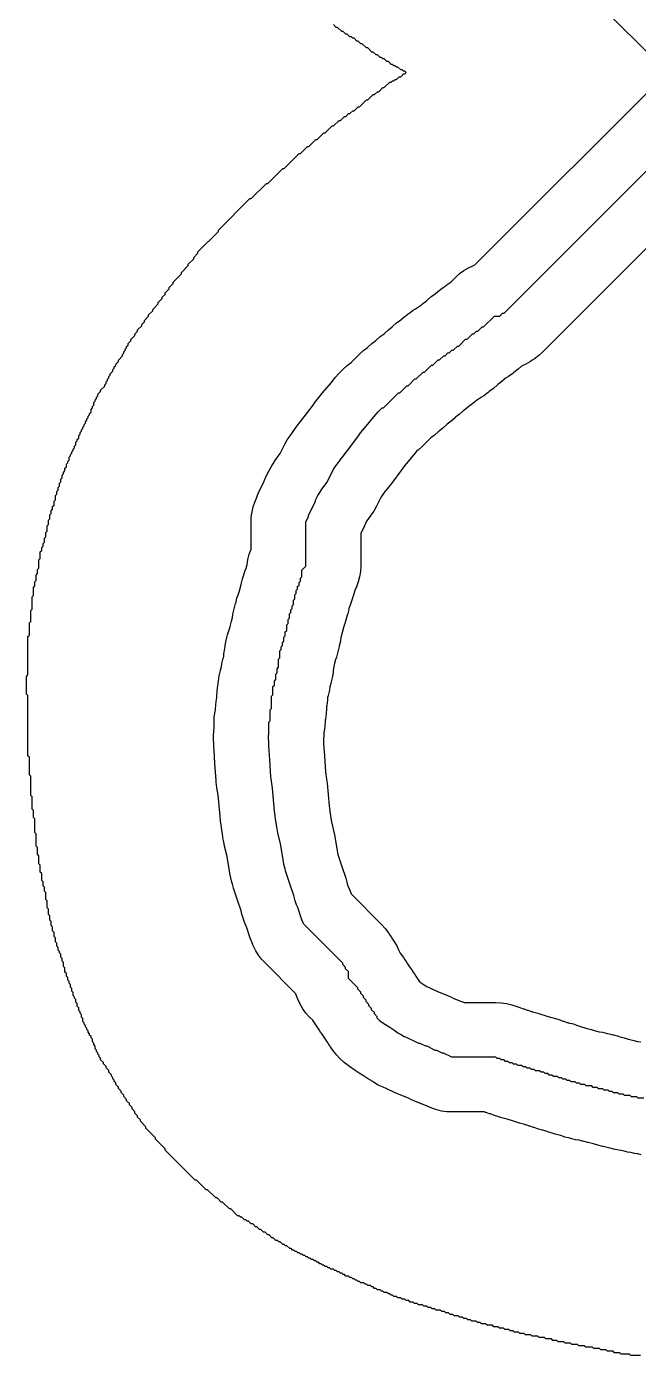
# Model space of a CAD drawing. Header units: millimetres. Extents: x 0 to 1800, y 0 to 406.
# Drawn here: x 1575.7 to 1620.3, y 41.7 to 138.8 of the extents above; entities that cross this region are included whole.
import ezdxf

# ---------------------------------------------------------------- set-up
doc = ezdxf.new("R2010")
doc.units = ezdxf.units.MM
for name, color, linetype in [('CENTERLINE', 1, 'Continuous'), ('GROOVE_8MM', 3, 'Continuous'), ('OUTLINE', 7, 'Continuous')]:
    doc.layers.add(name, color=color, linetype=linetype)

msp = doc.modelspace()

# ---------------------------------------------------------------- linework, layer by layer
at = {"layer": 'CENTERLINE'}
msp.add_lwpolyline([(1620.741, 60.485), (1620.341, 60.485), (1620.241, 60.585), (1619.841, 60.585), (1619.741, 60.685), (1619.341, 60.685), (1619.241, 60.785), (1618.941, 60.785), (1618.841, 60.885), (1618.541, 60.885), (1618.441, 60.985), (1618.241, 60.985), (1618.141, 61.085), (1617.841, 61.085), (1617.741, 61.185), (1617.441, 61.185), (1617.341, 61.285), (1617.041, 61.285), (1616.941, 61.385), (1616.541, 61.385), (1616.441, 61.485), (1616.141, 61.485), (1616.041, 61.585), (1615.841, 61.585), (1615.741, 61.685), (1615.441, 61.685), (1615.341, 61.785), (1615.141, 61.785), (1615.041, 61.885), (1614.841, 61.885), (1614.741, 61.985), (1614.541, 61.985), (1614.441, 62.085), (1614.141, 62.085), (1614.041, 62.185), (1613.841, 62.185), (1613.741, 62.285), (1613.541, 62.285), (1613.441, 62.385), (1613.241, 62.385), (1613.141, 62.485), (1612.841, 62.485), (1612.741, 62.585), (1612.541, 62.585), (1612.441, 62.685), (1612.241, 62.685), (1612.141, 62.785), (1611.941, 62.785), (1611.841, 62.885), (1611.541, 62.885), (1611.441, 62.985), (1611.241, 62.985), (1611.141, 63.085), (1610.941, 63.085), (1610.841, 63.185), (1610.641, 63.185), (1610.541, 63.285), (1610.341, 63.285), (1610.241, 63.385), (1610.041, 63.385), (1609.941, 63.485), (1606.727, 63.485), (1606.127, 63.785), (1606.027, 63.785), (1605.627, 63.985), (1605.527, 63.985), (1604.927, 64.285), (1604.827, 64.285), (1604.427, 64.485), (1604.327, 64.485), (1603.327, 64.985), (1603.243, 64.985), (1602.991, 65.153), (1602.791, 65.253), (1602.496, 65.45), (1602.196, 65.65), (1601.896, 65.85), (1601.48, 66.127), (1601.48, 66.146), (1601.28, 66.346), (1601.28, 66.446), (1601.08, 66.646), (1601.08, 66.746), (1600.88, 66.946), (1600.88, 67.046), (1600.68, 67.246), (1600.68, 67.346), (1600.48, 67.546), (1600.48, 67.646), (1600.28, 67.846), (1600.28, 67.946), (1600.08, 68.146), (1600.08, 68.246), (1599.88, 68.446), (1599.88, 68.546), (1599.18, 69.246), (1599.18, 69.746), (1598.98, 69.946), (1598.98, 70.046), (1598.78, 70.246), (1598.78, 70.346), (1595.928, 73.198), (1595.891, 73.311), (1595.791, 73.511), (1595.491, 74.411), (1595.391, 74.611), (1595.296, 74.896), (1595.196, 75.296), (1594.883, 76.233), (1594.596, 77.096), (1594.559, 77.245), (1594.478, 77.567), (1594.443, 77.779), (1594.228, 79.067), (1594.028, 79.867), (1593.976, 80.178), (1593.876, 80.878), (1593.837, 81.114), (1593.802, 81.466), (1593.65, 83.136), (1593.537, 83.814), (1593.523, 83.956), (1593.439, 85.209), (1593.367, 86.222), (1593.349, 87.032), (1593.38, 87.064), (1593.38, 87.964), (1593.48, 88.064), (1593.48, 88.864), (1593.58, 88.964), (1593.58, 89.864), (1593.68, 89.964), (1593.68, 90.564), (1593.78, 90.664), (1593.78, 90.964), (1593.88, 91.064), (1593.88, 91.464), (1593.98, 91.564), (1593.98, 91.864), (1594.08, 91.964), (1594.08, 92.564), (1594.18, 92.664), (1594.18, 93.164), (1594.28, 93.264), (1594.28, 93.464), (1594.38, 93.564), (1594.38, 93.764), (1594.48, 93.864), (1594.48, 94.164), (1594.58, 94.264), (1594.58, 94.564), (1594.68, 94.664), (1594.68, 95.064), (1594.78, 95.164), (1594.78, 95.464), (1594.88, 95.564), (1594.88, 95.864), (1594.98, 95.964), (1594.98, 96.164), (1595.08, 96.264), (1595.08, 96.464), (1595.18, 96.564), (1595.18, 96.864), (1595.28, 96.964), (1595.28, 97.264), (1595.38, 97.364), (1595.38, 97.564), (1595.48, 97.664), (1595.48, 97.864), (1595.58, 97.964), (1595.58, 98.164), (1595.68, 98.264), (1595.68, 98.464), (1595.78, 98.564), (1595.78, 99.064), (1596.08, 99.364), (1596.08, 102.578), (1596.28, 102.978), (1596.28, 103.078), (1596.78, 104.078), (1596.78, 104.178), (1596.948, 104.514), (1597.148, 104.814), (1597.18, 104.878), (1597.63, 105.478), (1598.13, 106.478), (1598.375, 106.805), (1598.575, 107.105), (1598.584, 107.117), (1598.721, 107.298), (1599.121, 107.798), (1599.875, 108.805), (1600.059, 109.08), (1600.351, 109.421), (1601.041, 110.248), (1601.345, 110.629), (1601.641, 110.924), (1601.741, 110.924), (1602.841, 112.024), (1602.941, 112.024), (1603.441, 112.524), (1603.541, 112.524), (1604.041, 113.024), (1604.141, 113.024), (1604.641, 113.524), (1604.741, 113.524), (1605.241, 114.024), (1605.341, 114.024), (1605.741, 114.424), (1605.841, 114.424), (1606.141, 114.724), (1606.241, 114.724), (1606.441, 114.924), (1606.541, 114.924), (1606.741, 115.124), (1606.841, 115.124), (1607.141, 115.424), (1607.241, 115.424), (1607.741, 115.924), (1607.841, 115.924), (1608.241, 116.324), (1608.341, 116.324), (1608.541, 116.524), (1608.641, 116.524), (1608.941, 116.824), (1609.041, 116.824), (1609.841, 117.624), (1610.241, 117.624), (1610.441, 117.824), (1610.541, 117.824), (1628.121, 135.405)], dxfattribs=at)
at = {"layer": 'GROOVE_8MM'}
for points in [[(1620.56, 56.362), (1620.307, 56.426), (1620.06, 56.462), (1619.807, 56.526), (1619.56, 56.562), (1619.307, 56.626), (1619.06, 56.662), (1618.807, 56.726), (1618.56, 56.762), (1618.18, 56.858), (1618.171, 56.861), (1618.16, 56.862), (1617.78, 56.958), (1617.771, 56.961), (1617.76, 56.962), (1617.38, 57.058), (1617.148, 57.141), (1617.08, 57.158), (1617.071, 57.161), (1617.06, 57.162), (1616.68, 57.258), (1616.671, 57.261), (1616.66, 57.262), (1616.28, 57.358), (1616.271, 57.361), (1616.26, 57.362), (1616.007, 57.426), (1615.76, 57.462), (1615.38, 57.558), (1615.371, 57.561), (1615.36, 57.562), (1614.98, 57.658), (1614.748, 57.741), (1614.68, 57.758), (1614.671, 57.761), (1614.66, 57.762), (1614.28, 57.858), (1614.048, 57.941), (1613.98, 57.958), (1613.748, 58.041), (1613.68, 58.058), (1613.448, 58.141), (1613.38, 58.158), (1613.371, 58.161), (1613.36, 58.162), (1612.98, 58.258), (1612.748, 58.341), (1612.68, 58.358), (1612.448, 58.441), (1612.38, 58.458), (1612.148, 58.541), (1612.08, 58.558), (1612.071, 58.561), (1612.06, 58.562), (1611.68, 58.658), (1611.448, 58.741), (1611.38, 58.758), (1611.148, 58.841), (1611.08, 58.858), (1610.848, 58.941), (1610.78, 58.958), (1610.771, 58.961), (1610.76, 58.962), (1610.38, 59.058), (1610.148, 59.141), (1610.08, 59.158), (1609.848, 59.241), (1609.78, 59.258), (1609.548, 59.341), (1609.48, 59.358), (1609.248, 59.441), (1609.18, 59.458), (1609.102, 59.485), (1606.727, 59.485), (1606.356, 59.503), (1605.989, 59.554), (1605.628, 59.639), (1605.277, 59.757), (1604.938, 59.908), (1604.765, 59.994), (1604.577, 60.057), (1604.279, 60.189), (1604.077, 60.257), (1603.738, 60.408), (1603.565, 60.494), (1603.377, 60.557), (1603.079, 60.689), (1602.877, 60.757), (1602.538, 60.908), (1601.928, 61.213), (1601.715, 61.289), (1601.36, 61.456), (1601.024, 61.657), (1600.958, 61.701), (1600.572, 61.925), (1600.278, 62.121), (1599.978, 62.321), (1599.678, 62.521), (1599.262, 62.799), (1598.876, 63.091), (1598.529, 63.428), (1598.329, 63.646), (1598.092, 63.931), (1597.882, 64.236), (1597.847, 64.299), (1597.755, 64.423), (1597.66, 64.581), (1597.555, 64.723), (1597.46, 64.881), (1597.355, 65.023), (1597.26, 65.181), (1597.155, 65.323), (1597.06, 65.481), (1596.955, 65.623), (1596.86, 65.781), (1596.755, 65.923), (1596.66, 66.081), (1596.58, 66.19), (1596.352, 66.417), (1596.088, 66.708), (1595.855, 67.023), (1595.653, 67.36), (1595.485, 67.715), (1595.353, 68.084), (1595.342, 68.127), (1593.1, 70.369), (1592.85, 70.643), (1592.627, 70.939), (1592.432, 71.255), (1592.267, 71.587), (1592.221, 71.705), (1592.213, 71.722), (1591.996, 72.246), (1591.767, 72.934), (1591.596, 73.346), (1591.501, 73.631), (1591.415, 73.926), (1591.352, 74.177), (1591.089, 74.968), (1590.801, 75.831), (1590.715, 76.126), (1590.678, 76.274), (1590.597, 76.597), (1590.532, 76.91), (1590.497, 77.121), (1590.309, 78.252), (1590.147, 78.897), (1590.082, 79.21), (1590.03, 79.521), (1590.016, 79.613), (1589.923, 80.267), (1589.891, 80.456), (1589.857, 80.716), (1589.821, 81.068), (1589.818, 81.104), (1589.68, 82.626), (1589.591, 83.156), (1589.557, 83.416), (1589.542, 83.558), (1589.531, 83.69), (1589.448, 84.934), (1589.377, 85.937), (1589.368, 86.133), (1589.35, 86.944), (1589.361, 87.347), (1589.38, 87.497), (1589.38, 87.964), (1589.4, 88.356), (1589.457, 88.745), (1589.48, 88.837), (1589.48, 88.864), (1589.5, 89.256), (1589.557, 89.645), (1589.58, 89.737), (1589.58, 89.864), (1589.6, 90.256), (1589.657, 90.645), (1589.691, 90.779), (1589.7, 90.956), (1589.757, 91.345), (1589.853, 91.725), (1589.856, 91.734), (1589.857, 91.745), (1589.921, 91.998), (1589.957, 92.245), (1590.053, 92.625), (1590.056, 92.634), (1590.057, 92.645), (1590.091, 92.779), (1590.1, 92.956), (1590.157, 93.345), (1590.197, 93.504), (1590.2, 93.556), (1590.257, 93.945), (1590.353, 94.325), (1590.436, 94.557), (1590.453, 94.625), (1590.536, 94.857), (1590.553, 94.925), (1590.556, 94.934), (1590.557, 94.945), (1590.653, 95.325), (1590.656, 95.334), (1590.657, 95.345), (1590.721, 95.598), (1590.757, 95.845), (1590.853, 96.225), (1590.856, 96.234), (1590.857, 96.245), (1590.953, 96.625), (1590.956, 96.634), (1590.957, 96.645), (1591.053, 97.025), (1591.136, 97.257), (1591.153, 97.325), (1591.236, 97.557), (1591.253, 97.625), (1591.256, 97.634), (1591.257, 97.645), (1591.353, 98.025), (1591.356, 98.034), (1591.357, 98.045), (1591.453, 98.425), (1591.536, 98.657), (1591.553, 98.725), (1591.636, 98.957), (1591.653, 99.025), (1591.736, 99.257), (1591.753, 99.325), (1591.8, 99.457), (1591.857, 99.845), (1591.953, 100.225), (1592.08, 100.582), (1592.08, 102.578), (1592.098, 102.949), (1592.149, 103.316), (1592.234, 103.677), (1592.352, 104.028), (1592.484, 104.326), (1592.552, 104.528), (1592.703, 104.867), (1592.989, 105.44), (1593.052, 105.628), (1593.203, 105.967), (1593.371, 106.303), (1593.62, 106.733), (1593.738, 106.91), (1593.777, 106.981), (1593.98, 107.278), (1594.214, 107.589), (1594.552, 108.266), (1594.727, 108.581), (1594.93, 108.878), (1595.109, 109.116), (1595.247, 109.324), (1595.375, 109.505), (1595.521, 109.698), (1595.597, 109.797), (1595.958, 110.248), (1596.609, 111.116), (1596.731, 111.299), (1597.022, 111.683), (1597.296, 112.003), (1597.942, 112.778), (1598.222, 113.128), (1598.517, 113.457), (1598.812, 113.753), (1599.103, 114.017), (1599.385, 114.225), (1600.012, 114.853), (1600.303, 115.117), (1600.585, 115.325), (1600.612, 115.353), (1600.903, 115.617), (1601.185, 115.825), (1601.212, 115.853), (1601.503, 116.117), (1601.785, 116.325), (1601.812, 116.353), (1602.103, 116.617), (1602.385, 116.825), (1602.412, 116.853), (1602.703, 117.117), (1603.018, 117.35), (1603.022, 117.353), (1603.203, 117.517), (1603.518, 117.75), (1603.553, 117.771), (1603.603, 117.817), (1603.918, 118.05), (1604.076, 118.145), (1604.218, 118.25), (1604.376, 118.345), (1604.518, 118.45), (1604.553, 118.471), (1604.603, 118.517), (1604.885, 118.725), (1604.912, 118.753), (1605.203, 119.017), (1605.518, 119.25), (1605.522, 119.253), (1605.703, 119.417), (1606.018, 119.65), (1606.176, 119.745), (1606.318, 119.85), (1606.353, 119.871), (1606.403, 119.917), (1606.685, 120.125), (1607.012, 120.453), (1607.303, 120.717), (1607.618, 120.95), (1607.955, 121.152), (1608.31, 121.32), (1608.418, 121.359), (1622.464, 135.405), (1611.285, 146.584)], [(1630.95, 132.577), (1613.369, 114.996), (1613.078, 114.732), (1612.763, 114.499), (1612.605, 114.404), (1612.463, 114.299), (1612.126, 114.097), (1611.821, 113.952), (1611.578, 113.732), (1611.263, 113.499), (1611.228, 113.478), (1611.178, 113.432), (1610.863, 113.199), (1610.705, 113.104), (1610.563, 112.999), (1610.559, 112.996), (1610.378, 112.832), (1610.097, 112.624), (1610.069, 112.596), (1609.778, 112.332), (1609.463, 112.099), (1609.428, 112.078), (1609.378, 112.032), (1609.063, 111.799), (1608.905, 111.704), (1608.763, 111.599), (1608.605, 111.504), (1608.463, 111.399), (1608.428, 111.378), (1608.378, 111.332), (1608.063, 111.099), (1608.059, 111.096), (1607.878, 110.932), (1607.597, 110.724), (1607.569, 110.696), (1607.278, 110.432), (1606.997, 110.224), (1606.969, 110.196), (1606.678, 109.932), (1606.397, 109.724), (1606.369, 109.696), (1606.078, 109.432), (1605.797, 109.224), (1605.769, 109.196), (1605.478, 108.932), (1605.197, 108.724), (1604.569, 108.096), (1604.278, 107.832), (1604.16, 107.745), (1604.114, 107.688), (1603.424, 106.86), (1603.388, 106.818), (1603.253, 106.66), (1603.204, 106.586), (1603.075, 106.405), (1602.321, 105.398), (1602.244, 105.299), (1601.883, 104.848), (1601.842, 104.794), (1601.704, 104.586), (1601.575, 104.405), (1601.547, 104.366), (1601.208, 103.689), (1601.033, 103.375), (1600.83, 103.078), (1600.521, 102.665), (1600.508, 102.628), (1600.358, 102.29), (1600.08, 101.734), (1600.08, 99.364), (1600.061, 98.972), (1600.004, 98.584), (1599.908, 98.203), (1599.776, 97.834), (1599.649, 97.564), (1599.608, 97.403), (1599.525, 97.172), (1599.508, 97.103), (1599.425, 96.872), (1599.408, 96.803), (1599.325, 96.572), (1599.308, 96.503), (1599.225, 96.272), (1599.208, 96.203), (1599.205, 96.195), (1599.204, 96.184), (1599.108, 95.803), (1599.105, 95.795), (1599.104, 95.784), (1599.008, 95.403), (1598.925, 95.172), (1598.908, 95.103), (1598.825, 94.872), (1598.808, 94.803), (1598.805, 94.795), (1598.804, 94.784), (1598.708, 94.403), (1598.705, 94.395), (1598.704, 94.384), (1598.64, 94.131), (1598.604, 93.884), (1598.508, 93.503), (1598.505, 93.495), (1598.504, 93.484), (1598.408, 93.103), (1598.405, 93.095), (1598.404, 93.084), (1598.308, 92.703), (1598.225, 92.472), (1598.208, 92.403), (1598.161, 92.271), (1598.104, 91.884), (1598.07, 91.749), (1598.061, 91.572), (1598.004, 91.184), (1597.908, 90.803), (1597.905, 90.795), (1597.904, 90.784), (1597.84, 90.531), (1597.804, 90.284), (1597.708, 89.903), (1597.705, 89.895), (1597.704, 89.884), (1597.67, 89.749), (1597.661, 89.572), (1597.604, 89.184), (1597.58, 89.092), (1597.58, 88.964), (1597.561, 88.572), (1597.504, 88.184), (1597.48, 88.092), (1597.48, 88.064), (1597.461, 87.672), (1597.404, 87.284), (1597.38, 87.192), (1597.38, 87.064), (1597.361, 86.672), (1597.358, 86.651), (1597.363, 86.409), (1597.429, 85.494), (1597.43, 85.475), (1597.507, 84.324), (1597.595, 83.794), (1597.633, 83.498), (1597.783, 81.846), (1597.804, 81.642), (1597.822, 81.536), (1597.836, 81.444), (1597.929, 80.79), (1597.947, 80.682), (1598.108, 80.037), (1598.173, 79.725), (1598.388, 78.436), (1598.397, 78.382), (1598.439, 78.215), (1598.678, 77.498), (1598.99, 76.561), (1599.076, 76.266), (1599.13, 76.051), (1599.285, 75.676), (1599.375, 75.408), (1601.609, 73.174), (1601.873, 72.883), (1602.106, 72.568), (1602.201, 72.41), (1602.306, 72.268), (1602.401, 72.11), (1602.506, 71.968), (1602.708, 71.631), (1602.876, 71.276), (1602.927, 71.133), (1602.973, 71.083), (1603.206, 70.768), (1603.301, 70.61), (1603.406, 70.468), (1603.501, 70.31), (1603.606, 70.168), (1603.701, 70.01), (1603.806, 69.868), (1603.901, 69.71), (1604.006, 69.568), (1604.101, 69.41), (1604.206, 69.268), (1604.301, 69.11), (1604.383, 68.999), (1604.415, 68.978), (1604.715, 68.778), (1604.824, 68.705), (1604.919, 68.65), (1605.115, 68.563), (1605.688, 68.277), (1605.876, 68.213), (1606.174, 68.082), (1606.376, 68.013), (1606.715, 67.863), (1606.888, 67.777), (1607.076, 67.713), (1607.374, 67.582), (1607.576, 67.513), (1607.64, 67.485), (1609.941, 67.485), (1610.333, 67.466), (1610.721, 67.409), (1611.102, 67.313), (1611.333, 67.23), (1611.402, 67.213), (1611.633, 67.13), (1611.702, 67.113), (1611.933, 67.03), (1612.002, 67.013), (1612.233, 66.93), (1612.302, 66.913), (1612.533, 66.83), (1612.602, 66.813), (1612.61, 66.81), (1612.621, 66.809), (1613.002, 66.713), (1613.233, 66.63), (1613.302, 66.613), (1613.533, 66.53), (1613.602, 66.513), (1613.833, 66.43), (1613.902, 66.413), (1613.91, 66.41), (1613.921, 66.409), (1614.302, 66.313), (1614.533, 66.23), (1614.602, 66.213), (1614.833, 66.13), (1614.902, 66.113), (1615.133, 66.03), (1615.202, 66.013), (1615.21, 66.01), (1615.221, 66.009), (1615.602, 65.913), (1615.833, 65.83), (1615.902, 65.813), (1616.133, 65.73), (1616.202, 65.713), (1616.433, 65.63), (1616.502, 65.613), (1616.51, 65.61), (1616.521, 65.609), (1616.902, 65.513), (1617.133, 65.43), (1617.202, 65.413), (1617.21, 65.41), (1617.221, 65.409), (1617.474, 65.345), (1617.721, 65.309), (1618.102, 65.213), (1618.11, 65.21), (1618.121, 65.209), (1618.502, 65.113), (1618.51, 65.11), (1618.521, 65.109), (1618.902, 65.013), (1618.91, 65.01), (1618.921, 65.009), (1619.302, 64.913), (1619.533, 64.83), (1619.602, 64.813), (1619.61, 64.81), (1619.621, 64.809), (1620.002, 64.713), (1620.01, 64.71), (1620.021, 64.709), (1620.274, 64.645), (1620.521, 64.609)]]:
    msp.add_lwpolyline(points, dxfattribs=at)
at = {"layer": 'OUTLINE'}
msp.add_lwpolyline([(1620.5, 41.705), (1619.8, 41.705), (1619.7, 41.805), (1619.1, 41.805), (1619, 41.905), (1618.6, 41.905), (1618.5, 42.005), (1618.1, 42.005), (1618, 42.105), (1617.6, 42.105), (1617.5, 42.205), (1617.1, 42.205), (1617, 42.305), (1616.5, 42.305), (1616.4, 42.405), (1616, 42.405), (1615.9, 42.505), (1615.5, 42.505), (1615.4, 42.605), (1615, 42.605), (1614.9, 42.705), (1614.5, 42.705), (1614.4, 42.805), (1614.1, 42.805), (1614, 42.905), (1613.6, 42.905), (1613.5, 43.005), (1613.1, 43.005), (1613, 43.105), (1612.6, 43.105), (1612.5, 43.205), (1612.1, 43.205), (1612, 43.305), (1611.7, 43.305), (1611.6, 43.405), (1611.3, 43.405), (1611.2, 43.505), (1611, 43.505), (1610.9, 43.605), (1610.6, 43.605), (1610.5, 43.705), (1610.2, 43.705), (1610.1, 43.805), (1609.8, 43.805), (1609.7, 43.905), (1609.3, 43.905), (1609.2, 44.005), (1608.9, 44.005), (1608.8, 44.105), (1608.6, 44.105), (1608.5, 44.205), (1608.2, 44.205), (1608.1, 44.305), (1607.9, 44.305), (1607.8, 44.405), (1607.6, 44.405), (1607.5, 44.505), (1607.3, 44.505), (1607.2, 44.605), (1606.9, 44.605), (1606.8, 44.705), (1606.6, 44.705), (1606.5, 44.805), (1606.3, 44.805), (1606.2, 44.905), (1606, 44.905), (1605.9, 45.005), (1605.6, 45.005), (1605.5, 45.105), (1605.3, 45.105), (1605.2, 45.205), (1605, 45.205), (1604.9, 45.305), (1604.7, 45.305), (1604.6, 45.405), (1604.3, 45.405), (1604.2, 45.505), (1604, 45.505), (1603.9, 45.605), (1603.7, 45.605), (1603.6, 45.705), (1603.4, 45.705), (1603.3, 45.805), (1603.1, 45.805), (1603, 45.905), (1602.8, 45.905), (1602.7, 46.005), (1602.5, 46.005), (1602.4, 46.105), (1602.3, 46.105), (1602.2, 46.205), (1602.1, 46.205), (1602, 46.305), (1601.8, 46.305), (1601.7, 46.405), (1601.6, 46.405), (1601.5, 46.505), (1601.3, 46.505), (1601.2, 46.605), (1601.1, 46.605), (1601, 46.705), (1600.9, 46.705), (1600.8, 46.805), (1600.6, 46.805), (1600.5, 46.905), (1600.4, 46.905), (1600.3, 47.005), (1600.1, 47.005), (1600, 47.105), (1599.9, 47.105), (1599.8, 47.205), (1599.7, 47.205), (1599.6, 47.305), (1599.5, 47.305), (1599.4, 47.405), (1599.3, 47.405), (1599.2, 47.505), (1599, 47.505), (1598.9, 47.605), (1598.8, 47.605), (1598.7, 47.705), (1598.6, 47.705), (1598.5, 47.805), (1598.4, 47.805), (1598.3, 47.905), (1598.2, 47.905), (1598.1, 48.005), (1597.9, 48.005), (1597.8, 48.105), (1597.7, 48.105), (1597.6, 48.205), (1597.5, 48.205), (1597.4, 48.305), (1597.3, 48.305), (1597.2, 48.405), (1597.1, 48.405), (1597, 48.505), (1596.9, 48.505), (1596.8, 48.605), (1596.7, 48.605), (1596.6, 48.705), (1596.5, 48.705), (1596.4, 48.805), (1596.3, 48.805), (1596.2, 48.905), (1596.1, 48.905), (1596, 49.005), (1595.9, 49.005), (1595.8, 49.105), (1595.7, 49.105), (1595.6, 49.205), (1595.5, 49.205), (1595.4, 49.305), (1595.3, 49.305), (1595.2, 49.405), (1595.1, 49.405), (1595, 49.505), (1594.9, 49.505), (1594.7, 49.705), (1594.6, 49.705), (1594.5, 49.805), (1594.4, 49.805), (1594.2, 50.005), (1594.1, 50.005), (1594, 50.105), (1593.9, 50.105), (1593.7, 50.305), (1593.6, 50.305), (1593.4, 50.505), (1593.3, 50.505), (1593.1, 50.705), (1593, 50.705), (1592.8, 50.905), (1592.7, 50.905), (1592.5, 51.105), (1592.4, 51.105), (1592.2, 51.305), (1592.1, 51.305), (1591.9, 51.505), (1591.8, 51.505), (1591.7, 51.605), (1591.6, 51.605), (1591.4, 51.805), (1591.3, 51.805), (1591.2, 51.905), (1591.1, 51.905), (1590.6, 52.405), (1590.5, 52.405), (1590, 52.905), (1589.9, 52.905), (1589.6, 53.205), (1589.5, 53.205), (1588.9, 53.805), (1588.8, 53.805), (1588.1, 54.505), (1588, 54.505), (1585.8, 56.705), (1585.8, 56.805), (1585.1, 57.505), (1585.1, 57.605), (1584.4, 58.305), (1584.4, 58.405), (1584, 58.805), (1584, 58.905), (1583.8, 59.105), (1583.8, 59.205), (1583.6, 59.405), (1583.6, 59.505), (1583.4, 59.705), (1583.4, 59.805), (1583.2, 60.005), (1583.2, 60.105), (1583, 60.305), (1583, 60.405), (1582.8, 60.605), (1582.8, 60.705), (1582.6, 60.905), (1582.6, 61.005), (1582.4, 61.205), (1582.4, 61.305), (1582.2, 61.505), (1582.2, 61.605), (1582.1, 61.705), (1582.1, 61.805), (1582, 61.905), (1582, 62.005), (1581.9, 62.105), (1581.9, 62.205), (1581.7, 62.405), (1581.7, 62.505), (1581.5, 62.705), (1581.5, 62.805), (1581.3, 63.005), (1581.3, 63.105), (1581.1, 63.305), (1581.1, 63.405), (1581, 63.505), (1581, 63.605), (1580.9, 63.705), (1580.9, 63.805), (1580.8, 63.905), (1580.8, 64.005), (1580.7, 64.105), (1580.7, 64.305), (1580.6, 64.405), (1580.6, 64.505), (1580.5, 64.605), (1580.5, 64.805), (1580.4, 64.905), (1580.4, 65.005), (1580.3, 65.105), (1580.3, 65.205), (1580.2, 65.305), (1580.2, 65.405), (1580.1, 65.505), (1580.1, 65.605), (1580, 65.705), (1580, 65.805), (1579.9, 65.905), (1579.9, 66.005), (1579.8, 66.105), (1579.8, 66.305), (1579.7, 66.405), (1579.7, 66.605), (1579.6, 66.705), (1579.6, 66.805), (1579.5, 66.905), (1579.5, 67.105), (1579.4, 67.205), (1579.4, 67.405), (1579.3, 67.505), (1579.3, 67.705), (1579.2, 67.805), (1579.2, 67.905), (1579.1, 68.005), (1579.1, 68.205), (1579, 68.305), (1579, 68.505), (1578.9, 68.605), (1578.9, 68.805), (1578.8, 68.905), (1578.8, 69.005), (1578.7, 69.105), (1578.7, 69.305), (1578.6, 69.405), (1578.6, 69.605), (1578.5, 69.705), (1578.5, 70.005), (1578.4, 70.105), (1578.4, 70.405), (1578.3, 70.505), (1578.3, 70.705), (1578.2, 70.805), (1578.2, 71.005), (1578.1, 71.105), (1578.1, 71.205), (1578, 71.305), (1578, 71.505), (1577.9, 71.605), (1577.9, 71.805), (1577.8, 71.905), (1577.8, 72.205), (1577.7, 72.305), (1577.7, 72.605), (1577.6, 72.705), (1577.6, 73.005), (1577.5, 73.105), (1577.5, 73.405), (1577.4, 73.505), (1577.4, 73.805), (1577.3, 73.905), (1577.3, 74.305), (1577.2, 74.405), (1577.2, 74.905), (1577.1, 75.005), (1577.1, 75.505), (1577, 75.605), (1577, 75.905), (1576.9, 76.005), (1576.9, 76.305), (1576.8, 76.405), (1576.8, 76.905), (1576.7, 77.005), (1576.7, 77.505), (1576.6, 77.605), (1576.6, 78.205), (1576.5, 78.305), (1576.5, 78.805), (1576.4, 78.905), (1576.4, 79.805), (1576.3, 79.905), (1576.3, 80.905), (1576.2, 81.005), (1576.2, 81.505), (1576.1, 81.605), (1576.1, 82.505), (1576, 82.605), (1576, 84.005), (1575.9, 84.105), (1575.9, 85.405), (1575.8, 85.505), (1575.8, 89.905), (1575.7, 90.005), (1575.7, 91.305), (1575.8, 91.405), (1575.8, 94.205), (1575.9, 94.305), (1575.9, 95.205), (1576, 95.305), (1576, 96.105), (1576.1, 96.205), (1576.1, 97.105), (1576.2, 97.205), (1576.2, 97.805), (1576.3, 97.905), (1576.3, 98.205), (1576.4, 98.305), (1576.4, 98.705), (1576.5, 98.805), (1576.5, 99.105), (1576.6, 99.205), (1576.6, 99.805), (1576.7, 99.905), (1576.7, 100.405), (1576.8, 100.505), (1576.8, 100.705), (1576.9, 100.805), (1576.9, 101.005), (1577, 101.105), (1577, 101.405), (1577.1, 101.505), (1577.1, 101.805), (1577.2, 101.905), (1577.2, 102.305), (1577.3, 102.405), (1577.3, 102.705), (1577.4, 102.805), (1577.4, 103.105), (1577.5, 103.205), (1577.5, 103.405), (1577.6, 103.505), (1577.6, 103.705), (1577.7, 103.805), (1577.7, 104.105), (1577.8, 104.205), (1577.8, 104.505), (1577.9, 104.605), (1577.9, 104.805), (1578, 104.905), (1578, 105.105), (1578.1, 105.205), (1578.1, 105.405), (1578.2, 105.505), (1578.2, 105.705), (1578.3, 105.805), (1578.3, 106.005), (1578.4, 106.105), (1578.4, 106.205), (1578.5, 106.305), (1578.5, 106.505), (1578.6, 106.605), (1578.6, 106.805), (1578.7, 106.905), (1578.7, 107.005), (1578.8, 107.105), (1578.8, 107.305), (1578.9, 107.405), (1578.9, 107.505), (1579, 107.605), (1579, 107.705), (1579.1, 107.805), (1579.1, 107.905), (1579.2, 108.005), (1579.2, 108.105), (1579.3, 108.205), (1579.3, 108.405), (1579.4, 108.505), (1579.4, 108.605), (1579.5, 108.705), (1579.5, 108.905), (1579.6, 109.005), (1579.6, 109.105), (1579.7, 109.205), (1579.7, 109.305), (1579.8, 109.405), (1579.8, 109.505), (1579.9, 109.605), (1579.9, 109.705), (1580, 109.805), (1580, 109.905), (1580.1, 110.005), (1580.1, 110.105), (1580.2, 110.205), (1580.2, 110.305), (1580.3, 110.405), (1580.3, 110.505), (1580.4, 110.605), (1580.4, 110.805), (1580.5, 110.905), (1580.5, 111.005), (1580.6, 111.105), (1580.6, 111.305), (1580.7, 111.405), (1580.7, 111.505), (1580.8, 111.605), (1580.8, 111.705), (1580.9, 111.805), (1580.9, 111.905), (1581.1, 112.105), (1581.1, 112.205), (1581.4, 112.505), (1581.4, 112.605), (1581.5, 112.705), (1581.5, 112.805), (1581.6, 112.905), (1581.6, 113.005), (1581.7, 113.105), (1581.7, 113.205), (1581.8, 113.305), (1581.8, 113.405), (1582, 113.605), (1582, 113.705), (1582.1, 113.805), (1582.1, 113.905), (1582.2, 114.005), (1582.2, 114.105), (1582.4, 114.305), (1582.4, 114.405), (1582.7, 114.705), (1582.7, 114.805), (1582.8, 114.905), (1582.8, 115.005), (1582.9, 115.105), (1582.9, 115.205), (1583, 115.305), (1583, 115.405), (1583.1, 115.505), (1583.1, 115.605), (1583.3, 115.805), (1583.3, 115.905), (1583.6, 116.205), (1583.6, 116.305), (1583.8, 116.505), (1583.8, 116.605), (1584.1, 116.905), (1584.1, 117.005), (1584.3, 117.205), (1584.3, 117.305), (1584.6, 117.605), (1584.6, 117.705), (1584.9, 118.005), (1584.9, 118.105), (1585.3, 118.505), (1585.3, 118.605), (1585.6, 118.905), (1585.6, 119.005), (1585.8, 119.205), (1585.8, 119.305), (1586.1, 119.605), (1586.1, 119.705), (1586.4, 120.005), (1586.4, 120.105), (1587, 120.705), (1587, 120.805), (1587.5, 121.305), (1587.5, 121.405), (1587.9, 121.805), (1587.9, 121.905), (1588.2, 122.205), (1588.2, 122.305), (1589.7, 123.805), (1589.7, 123.905), (1592, 126.205), (1592.1, 126.205), (1593.2, 127.305), (1593.3, 127.305), (1594.4, 128.405), (1594.5, 128.405), (1595.6, 129.505), (1595.7, 129.505), (1596.2, 130.005), (1596.3, 130.005), (1596.8, 130.505), (1596.9, 130.505), (1597.4, 131.005), (1597.5, 131.005), (1598, 131.505), (1598.1, 131.505), (1598.5, 131.905), (1598.6, 131.905), (1598.9, 132.205), (1599, 132.205), (1599.2, 132.405), (1599.3, 132.405), (1599.5, 132.605), (1599.6, 132.605), (1599.9, 132.905), (1600, 132.905), (1600.5, 133.405), (1600.6, 133.405), (1601, 133.805), (1601.1, 133.805), (1601.3, 134.005), (1601.4, 134.005), (1601.7, 134.305), (1601.8, 134.305), (1602.2, 134.705), (1602.3, 134.705), (1602.4, 134.805), (1602.5, 134.805), (1602.6, 134.905), (1602.7, 134.905), (1602.9, 135.105), (1603, 135.105), (1603.2, 135.305), (1603.3, 135.305), (1603.4, 135.405), (1603.3, 135.505), (1603.2, 135.505), (1603.1, 135.605), (1603, 135.605), (1602.8, 135.805), (1602.7, 135.805), (1602.6, 135.905), (1602.5, 135.905), (1602.4, 136.005), (1602.3, 136.005), (1602.1, 136.205), (1602, 136.205), (1601.8, 136.405), (1601.7, 136.405), (1601.6, 136.505), (1601.5, 136.505), (1601.3, 136.705), (1601.2, 136.705), (1601, 136.905), (1600.9, 136.905), (1600.6, 137.205), (1600.5, 137.205), (1600.2, 137.505), (1600.1, 137.505), (1599.9, 137.705), (1599.8, 137.705), (1599.6, 137.905), (1599.5, 137.905), (1599.4, 138.005), (1599.3, 138.005), (1599.1, 138.205), (1599, 138.205), (1598.8, 138.405), (1598.7, 138.405), (1598.4, 138.705), (1598.3, 138.705), (1598.1, 138.905)], dxfattribs=at)

doc.saveas('drawing.dxf')
